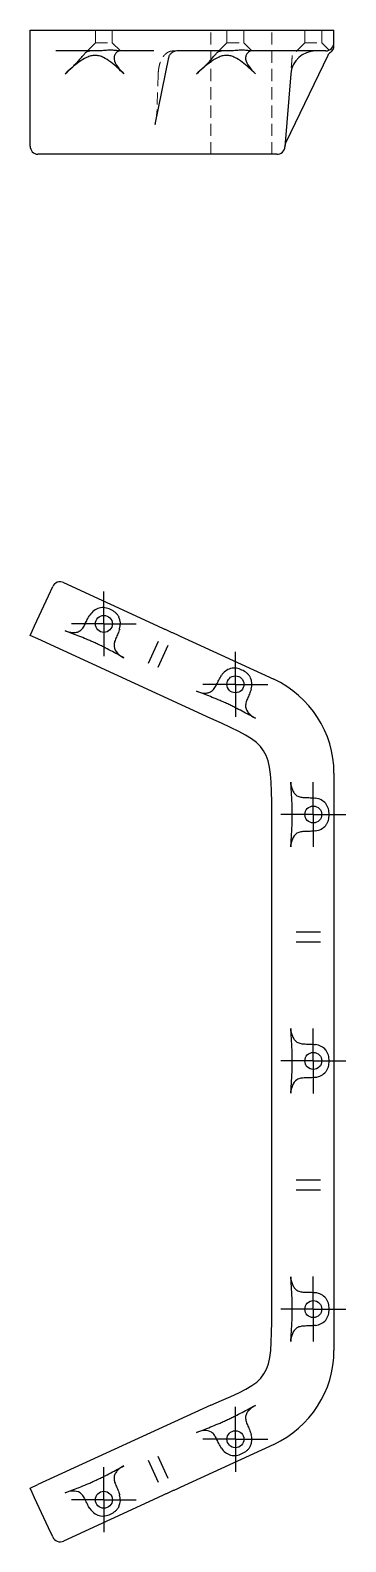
# Model space of a CAD drawing. Header units: millimetres. Extents: x 67 to 229, y 7 to 164.
# Drawn here: x 67.1 to 100, y 7 to 164.5 of the extents above.
import ezdxf

# ---------------------------------------------------------------- set-up
doc = ezdxf.new("R2010")
doc.units = ezdxf.units.MM
doc.linetypes.add('HIDDEN', pattern=[1.905, 1.27, -0.635])
doc.layers.add('10', color=7, linetype='Continuous')

# ---------------------------------------------------------------- blocks, each defined once
blk = doc.blocks.new('SW_CENTERMARKSYMBOL_0')
at = {"layer": '10', "color": 0}
for p, q in [((0, 2.5), (0, 3.38)), ((0, 0), (0, 2.5)), ((-2.5, 0), (-3.38, 0)), ((0, 0), (-2.5, 0)), ((0, 0), (0, -2.5)), ((0, 0), (2.5, 0)), ((2.5, 0), (3.38, 0)), ((0, -2.5), (0, -3.38))]:
    blk.add_line(p, q, dxfattribs=at)
blk = doc.blocks.new('SW_CENTERMARKSYMBOL_1')
at = {"layer": '10', "color": 0}
for p, q in [((0, 2.5), (0, 3.38)), ((0, 0), (0, 2.5)), ((-2.5, 0), (-3.38, 0)), ((0, 0), (-2.5, 0)), ((0, 0), (0, -2.5)), ((0, 0), (2.5, 0)), ((2.5, 0), (3.38, 0)), ((0, -2.5), (0, -3.38))]:
    blk.add_line(p, q, dxfattribs=at)
blk = doc.blocks.new('SW_CENTERMARKSYMBOL_2')
at = {"layer": '10', "color": 0}
for p, q in [((0, 2.5), (0, 3.38)), ((0, 0), (0, 2.5)), ((-2.5, 0), (-3.38, 0)), ((0, 0), (-2.5, 0)), ((0, 0), (0, -2.5)), ((0, 0), (2.5, 0)), ((2.5, 0), (3.38, 0)), ((0, -2.5), (0, -3.38))]:
    blk.add_line(p, q, dxfattribs=at)
blk = doc.blocks.new('SW_CENTERMARKSYMBOL_3')
at = {"layer": '10', "color": 0}
for p, q in [((0, 2.5), (0, 3.38)), ((0, 0), (0, 2.5)), ((-2.5, 0), (-3.38, 0)), ((0, 0), (-2.5, 0)), ((0, 0), (0, -2.5)), ((0, 0), (2.5, 0)), ((2.5, 0), (3.38, 0)), ((0, -2.5), (0, -3.38))]:
    blk.add_line(p, q, dxfattribs=at)
blk = doc.blocks.new('SW_CENTERMARKSYMBOL_4')
at = {"layer": '10', "color": 0}
for p, q in [((0, 2.5), (0, 3.38)), ((0, 0), (0, 2.5)), ((-2.5, 0), (-3.38, 0)), ((0, 0), (-2.5, 0)), ((0, 0), (0, -2.5)), ((0, 0), (2.5, 0)), ((2.5, 0), (3.38, 0)), ((0, -2.5), (0, -3.38))]:
    blk.add_line(p, q, dxfattribs=at)
blk = doc.blocks.new('SW_CENTERMARKSYMBOL_5')
at = {"layer": '10', "color": 0}
for p, q in [((0, 2.5), (0, 3.38)), ((0, 0), (0, 2.5)), ((-2.5, 0), (-3.38, 0)), ((0, 0), (-2.5, 0)), ((0, 0), (0, -2.5)), ((0, 0), (2.5, 0)), ((2.5, 0), (3.38, 0)), ((0, -2.5), (0, -3.38))]:
    blk.add_line(p, q, dxfattribs=at)
blk = doc.blocks.new('SW_CENTERMARKSYMBOL_6')
at = {"layer": '10', "color": 0}
for p, q in [((0, 2.5), (0, 3.38)), ((0, 0), (0, 2.5)), ((-2.5, 0), (-3.38, 0)), ((0, 0), (-2.5, 0)), ((0, 0), (0, -2.5)), ((0, 0), (2.5, 0)), ((2.5, 0), (3.38, 0)), ((0, -2.5), (0, -3.38))]:
    blk.add_line(p, q, dxfattribs=at)

msp = doc.modelspace()

# ---------------------------------------------------------------- linework, layer by layer
at = {"color": 7, "linetype": 'Continuous', "lineweight": 25}
for p, q in [((67.11, 152.4), (67.11, 164.46)), ((67.11, 164.46), (69.45, 164.46)), ((69.45, 164.46), (70.59, 164.46)), ((70.59, 164.46), (92.48, 164.46)), ((92.48, 164.46), (98.75, 164.46)), ((98.75, 163.17), (98.75, 164.46)), ((70.23, 162.31), (69.79, 162.31)), ((74.29, 162.31), (70.23, 162.31)), ((80, 162.31), (76.36, 162.31)), ((87.98, 162.31), (82.38, 162.31)), ((92.12, 162.31), (90.06, 162.31)), ((97.89, 162.31), (92.12, 162.31)), ((80.14, 154.64), (81.55, 161.61)), ((98.1, 161.82), (93.74, 152.76)), ((94.25, 159.93), (93.65, 152.33)), ((80.14, 154.64), (80.16, 154.75)), ((68.1, 151.54), (67.89, 151.54)), ((89.99, 151.54), (68.1, 151.54)), ((92.79, 151.54), (89.99, 151.54)), ((67.57, 102.41), (69.01, 105.54)), ((69.01, 105.54), (69.45, 106.5)), ((70.59, 106.92), (80.36, 102.43)), ((67.32, 101.86), (67.57, 102.41)), ((67.11, 101.41), (67.32, 101.86)), ((67.89, 101.05), (67.11, 101.41)), ((85.92, 92.76), (67.89, 101.05)), ((79.42, 98.53), (80.48, 100.83)), ((81.53, 101.89), (81.57, 101.87)), ((82.74, 101.33), (92.48, 96.85)), ((81.46, 100.38), (80.4, 98.08)), ((98.75, 87.07), (98.75, 71.32)), ((92.29, 31.18), (92.29, 82.82)), ((94.82, 70.55), (97.35, 70.55)), ((97.35, 69.48), (94.82, 69.48)), ((98.75, 70.04), (98.75, 69.99)), ((98.75, 68.7), (98.75, 45.48)), ((94.82, 44.7), (97.35, 44.7)), ((98.75, 44.19), (98.75, 44.14)), ((97.35, 43.63), (94.82, 43.63)), ((98.75, 42.85), (98.75, 26.93)), ((85.92, 21.24), (67.89, 12.95)), ((80.4, 15.92), (81.46, 13.62)), ((92.48, 17.15), (82.74, 12.67)), ((80.48, 13.17), (79.42, 15.47)), ((67.11, 12.59), (67.89, 12.95)), ((67.32, 12.14), (67.11, 12.59)), ((67.57, 11.59), (67.32, 12.14)), ((69.01, 8.46), (67.57, 11.59)), ((80.36, 11.57), (70.59, 7.08)), ((81.57, 12.13), (81.53, 12.11)), ((69.45, 7.5), (69.01, 8.46))]:
    msp.add_line(p, q, dxfattribs=at)
at = {"color": 7, "linetype": 'HIDDEN', "lineweight": 18}
for p, q in [((73.9, 164.46), (73.9, 163.15)), ((75.66, 163.15), (75.66, 164.46)), ((85.92, 151.54), (85.92, 164.46)), ((87.6, 164.46), (87.6, 163.15)), ((89.36, 163.15), (89.36, 164.46)), ((92.29, 151.54), (92.29, 164.46)), ((95.71, 164.46), (95.71, 163.15)), ((97.48, 163.15), (97.48, 164.46)), ((73.9, 163.15), (72.82, 162.07)), ((73.9, 163.15), (75.66, 163.15)), ((76.5, 162.31), (75.66, 163.15)), ((82.24, 162.31), (82.02, 162.31)), ((82.38, 162.31), (82.24, 162.31)), ((87.6, 163.15), (86.51, 162.07)), ((87.6, 163.15), (89.36, 163.15)), ((90.2, 162.31), (89.36, 163.15)), ((95.71, 163.15), (94.4, 161.83)), ((95.71, 163.15), (97.48, 163.15)), ((98.24, 162.39), (97.48, 163.15)), ((80.44, 159.89), (80.32, 156.22)), ((80.32, 156.22), (80.14, 154.63)), ((80.14, 154.63), (80.14, 154.64))]:
    msp.add_line(p, q, dxfattribs=at)
at = {"color": 7, "linetype": 'Continuous', "lineweight": 25}
for centre in [(74.78, 102.62), (88.48, 96.32), (96.6, 82.76), (96.6, 57.09), (96.6, 31.24), (88.48, 17.68), (74.78, 11.38)]:
    msp.add_circle(centre, 0.883, dxfattribs=at)
for centre, radius, start, end in [((96.83, 159.72), 2.58, 90, 175.4261), ((97.89, 163.17), 0.862, 270, 0), ((97.89, 162.86), 0.862, 304.9916, 0), ((98.88, 161.45), 0.862, 124.9916, 154.29), ((94.51, 152.38), 0.862, 154.29, 175.4261), ((67.93, 152.36), 0.825, 177.3866, 267.1231), ((92.79, 152.4), 0.862, 270, 355.4261), ((70.23, 106.14), 0.862, 65.2976, 155.2976), ((74.78, 102.62), 1.72, 106.7072, 147.551), ((74.78, 102.62), 1.72, 343.0442, 23.8879), ((88.48, 96.32), 1.72, 106.7072, 147.551), ((88.48, 96.32), 1.72, 343.0442, 23.8879), ((87.98, 87.07), 10.77, 0, 65.2976), ((96.6, 82.76), 1.72, 41.4096, 82.2534), ((96.6, 82.76), 1.72, 277.7466, 318.5904), ((96.6, 57.09), 1.72, 41.4096, 82.2534), ((96.6, 57.09), 1.72, 277.7466, 318.5904), ((96.6, 31.24), 1.72, 41.4096, 82.2534), ((96.6, 31.24), 1.72, 277.7466, 318.5904), ((87.98, 26.93), 10.77, 294.7024, 0), ((88.48, 17.68), 1.72, 336.1121, 16.9558), ((88.48, 17.68), 1.72, 212.449, 253.2928), ((74.78, 11.38), 1.72, 336.1121, 16.9558), ((74.78, 11.38), 1.72, 212.449, 253.2928), ((70.23, 7.86), 0.862, 204.7024, 294.7024)]:
    msp.add_arc(centre, radius, start, end, dxfattribs=at)
for points, knots in [([(70.74, 159.93), (71.01, 160.17), (71.27, 160.41), (71.67, 160.79), (71.8, 160.92), (72.06, 161.18), (72.18, 161.31), (72.4, 161.57), (72.5, 161.69), (72.68, 161.9), (72.75, 162), (72.9, 162.15), (72.97, 162.21), (73.14, 162.29), (73.23, 162.31), (73.33, 162.31)], [0, 0, 0, 0, 0.25, 0.25, 0.375, 0.375, 0.5, 0.5, 0.625, 0.625, 0.75, 0.75, 0.875, 0.875, 1, 1, 1, 1]), ([(76.36, 162.31), (76.32, 162.31), (76.26, 162.32), (76.13, 162.33), (76.06, 162.34), (75.83, 162.37), (75.65, 162.38), (75.29, 162.38), (75.09, 162.37), (74.79, 162.34), (74.69, 162.33), (74.49, 162.32), (74.38, 162.31), (74.29, 162.31)], [0, 0, 0, 0, 0.125, 0.125, 0.25, 0.25, 0.5, 0.5, 0.75, 0.75, 0.875, 0.875, 1, 1, 1, 1]), ([(76.43, 162.31), (76.38, 162.31), (76.31, 162.29), (76.18, 162.21), (76.1, 162.15), (75.97, 162), (75.91, 161.91), (75.84, 161.69), (75.83, 161.57), (75.88, 161.19), (76.02, 160.92), (76.39, 160.42), (76.61, 160.17), (76.86, 159.93)], [0, 0, 0, 0, 0.125, 0.125, 0.25, 0.25, 0.375, 0.375, 0.5, 0.5, 0.75, 0.75, 1, 1, 1, 1]), ([(81.55, 161.62), (81.56, 161.67), (81.59, 161.78), (81.67, 161.93), (81.78, 162.06), (81.89, 162.15), (82, 162.23), (82.15, 162.29), (82.2, 162.3), (82.24, 162.31)], [0, 0, 0, 0, 0.12081, 0.240878, 0.354983, 0.466072, 0.582376, 0.709778, 1, 1, 1, 1]), ([(84.44, 159.93), (84.7, 160.17), (84.97, 160.41), (85.37, 160.79), (85.5, 160.92), (85.76, 161.18), (85.88, 161.31), (86.1, 161.57), (86.2, 161.69), (86.37, 161.9), (86.45, 162), (86.6, 162.15), (86.67, 162.21), (86.84, 162.29), (86.93, 162.31), (87.03, 162.31)], [0, 0, 0, 0, 0.25, 0.25, 0.375, 0.375, 0.5, 0.5, 0.625, 0.625, 0.75, 0.75, 0.875, 0.875, 1, 1, 1, 1]), ([(90.06, 162.31), (90.01, 162.31), (89.96, 162.32), (89.83, 162.33), (89.76, 162.34), (89.53, 162.37), (89.35, 162.38), (88.98, 162.38), (88.79, 162.37), (88.49, 162.34), (88.39, 162.33), (88.19, 162.32), (88.08, 162.31), (87.98, 162.31)], [0, 0, 0, 0, 0.125, 0.125, 0.25, 0.25, 0.5, 0.5, 0.75, 0.75, 0.875, 0.875, 1, 1, 1, 1]), ([(90.13, 162.31), (90.07, 162.31), (90.01, 162.29), (89.87, 162.21), (89.8, 162.15), (89.67, 162), (89.61, 161.91), (89.54, 161.69), (89.53, 161.57), (89.58, 161.19), (89.72, 160.92), (90.09, 160.42), (90.31, 160.17), (90.56, 159.93)], [0, 0, 0, 0, 0.125, 0.125, 0.25, 0.25, 0.375, 0.375, 0.5, 0.5, 0.75, 0.75, 1, 1, 1, 1]), ([(76.86, 159.93), (76.64, 160.14), (76.42, 160.35), (75.96, 160.76), (75.73, 160.96), (75.25, 161.33), (75, 161.49), (74.6, 161.69), (74.45, 161.74), (74.16, 161.82), (74.02, 161.84), (73.72, 161.84), (73.56, 161.82), (73.27, 161.74), (73.13, 161.69), (72.7, 161.49), (72.44, 161.32), (71.94, 160.96), (71.69, 160.76), (71.21, 160.35), (70.98, 160.14), (70.74, 159.93)], [0, 0, 0, 0, 0.125, 0.125, 0.25, 0.25, 0.375, 0.375, 0.4375, 0.4375, 0.5, 0.5, 0.5625, 0.5625, 0.625, 0.625, 0.75, 0.75, 0.875, 0.875, 1, 1, 1, 1]), ([(90.56, 159.93), (90.34, 160.14), (90.12, 160.35), (89.66, 160.76), (89.43, 160.96), (88.95, 161.33), (88.7, 161.49), (88.29, 161.69), (88.15, 161.74), (87.86, 161.82), (87.72, 161.84), (87.42, 161.84), (87.26, 161.82), (86.97, 161.74), (86.83, 161.69), (86.4, 161.49), (86.14, 161.32), (85.64, 160.96), (85.39, 160.76), (84.91, 160.35), (84.68, 160.14), (84.44, 159.93)], [0, 0, 0, 0, 0.125, 0.125, 0.25, 0.25, 0.375, 0.375, 0.4375, 0.4375, 0.5, 0.5, 0.5625, 0.5625, 0.625, 0.625, 0.75, 0.75, 0.875, 0.875, 1, 1, 1, 1]), ([(76.36, 103.32), (76.32, 103.42), (76.26, 103.5), (76.13, 103.66), (76.06, 103.73), (75.83, 103.93), (75.65, 104.03), (75.29, 104.2), (75.09, 104.27), (74.79, 104.31), (74.69, 104.32), (74.49, 104.32), (74.38, 104.3), (74.29, 104.27)], [0, 0, 0, 0, 0.125, 0.125, 0.25, 0.25, 0.5, 0.5, 0.75, 0.75, 0.875, 0.875, 1, 1, 1, 1]), ([(70.74, 101.9), (71.01, 101.8), (71.27, 101.74), (71.67, 101.71), (71.8, 101.72), (72.06, 101.77), (72.18, 101.82), (72.4, 101.97), (72.5, 102.07), (72.68, 102.31), (72.75, 102.45), (72.9, 102.75), (72.97, 102.91), (73.14, 103.23), (73.23, 103.39), (73.33, 103.55)], [0, 0, 0, 0, 0.25, 0.25, 0.375, 0.375, 0.5, 0.5, 0.625, 0.625, 0.75, 0.75, 0.875, 0.875, 1, 1, 1, 1]), ([(76.86, 99.09), (76.64, 99.21), (76.42, 99.33), (75.96, 99.57), (75.73, 99.7), (75.25, 99.95), (75, 100.08), (74.6, 100.28), (74.45, 100.35), (74.16, 100.49), (74.02, 100.56), (73.72, 100.7), (73.56, 100.77), (73.27, 100.9), (73.13, 100.96), (72.7, 101.14), (72.44, 101.24), (71.94, 101.44), (71.69, 101.54), (71.21, 101.72), (70.98, 101.81), (70.74, 101.9)], [0, 0, 0, 0, 0.125, 0.125, 0.25, 0.25, 0.375, 0.375, 0.4375, 0.4375, 0.5, 0.5, 0.5625, 0.5625, 0.625, 0.625, 0.75, 0.75, 0.875, 0.875, 1, 1, 1, 1]), ([(76.43, 102.12), (76.38, 101.94), (76.31, 101.77), (76.18, 101.44), (76.1, 101.28), (75.97, 100.97), (75.91, 100.83), (75.84, 100.53), (75.83, 100.4), (75.88, 100), (76.02, 99.77), (76.39, 99.38), (76.61, 99.22), (76.86, 99.09)], [0, 0, 0, 0, 0.125, 0.125, 0.25, 0.25, 0.375, 0.375, 0.5, 0.5, 0.75, 0.75, 1, 1, 1, 1]), ([(90.06, 97.02), (90.01, 97.11), (89.96, 97.2), (89.83, 97.36), (89.76, 97.43), (89.53, 97.63), (89.35, 97.73), (88.98, 97.9), (88.79, 97.97), (88.49, 98.01), (88.39, 98.02), (88.19, 98.02), (88.08, 98), (87.98, 97.97)], [0, 0, 0, 0, 0.125, 0.125, 0.25, 0.25, 0.5, 0.5, 0.75, 0.75, 0.875, 0.875, 1, 1, 1, 1]), ([(84.44, 95.6), (84.7, 95.5), (84.97, 95.43), (85.37, 95.41), (85.5, 95.42), (85.76, 95.47), (85.88, 95.52), (86.1, 95.67), (86.2, 95.76), (86.37, 96.01), (86.45, 96.15), (86.6, 96.45), (86.67, 96.61), (86.84, 96.93), (86.93, 97.09), (87.03, 97.25)], [0, 0, 0, 0, 0.25, 0.25, 0.375, 0.375, 0.5, 0.5, 0.625, 0.625, 0.75, 0.75, 0.875, 0.875, 1, 1, 1, 1]), ([(90.56, 92.79), (90.34, 92.91), (90.12, 93.03), (89.66, 93.27), (89.43, 93.4), (88.95, 93.65), (88.7, 93.78), (88.29, 93.98), (88.15, 94.05), (87.86, 94.19), (87.72, 94.26), (87.42, 94.4), (87.26, 94.47), (86.97, 94.6), (86.83, 94.66), (86.4, 94.83), (86.14, 94.94), (85.64, 95.14), (85.39, 95.24), (84.91, 95.42), (84.68, 95.51), (84.44, 95.6)], [0, 0, 0, 0, 0.125, 0.125, 0.25, 0.25, 0.375, 0.375, 0.4375, 0.4375, 0.5, 0.5, 0.5625, 0.5625, 0.625, 0.625, 0.75, 0.75, 0.875, 0.875, 1, 1, 1, 1]), ([(90.13, 95.82), (90.07, 95.64), (90.01, 95.47), (89.87, 95.14), (89.8, 94.98), (89.67, 94.67), (89.61, 94.52), (89.54, 94.23), (89.53, 94.1), (89.58, 93.7), (89.72, 93.47), (90.09, 93.08), (90.31, 92.92), (90.56, 92.79)], [0, 0, 0, 0, 0.125, 0.125, 0.25, 0.25, 0.375, 0.375, 0.5, 0.5, 0.75, 0.75, 1, 1, 1, 1]), ([(94.25, 79.39), (94.27, 79.64), (94.29, 79.89), (94.32, 80.41), (94.34, 80.67), (94.37, 81.22), (94.38, 81.5), (94.39, 81.95), (94.4, 82.11), (94.4, 82.43), (94.41, 82.59), (94.41, 82.92), (94.4, 83.09), (94.4, 83.41), (94.39, 83.57), (94.38, 84.02), (94.37, 84.3), (94.34, 84.85), (94.32, 85.11), (94.29, 85.62), (94.27, 85.88), (94.25, 86.13)], [0, 0, 0, 0, 0.125, 0.125, 0.25, 0.25, 0.375, 0.375, 0.4375, 0.4375, 0.5, 0.5, 0.5625, 0.5625, 0.625, 0.625, 0.75, 0.75, 0.875, 0.875, 1, 1, 1, 1]), ([(94.25, 86.13), (94.27, 85.85), (94.32, 85.58), (94.47, 85.21), (94.53, 85.09), (94.69, 84.88), (94.78, 84.79), (95.01, 84.65), (95.14, 84.6), (95.43, 84.54), (95.59, 84.53), (95.93, 84.52), (96.1, 84.52), (96.46, 84.51), (96.65, 84.49), (96.83, 84.47)], [0, 0, 0, 0, 0.25, 0.25, 0.375, 0.375, 0.5, 0.5, 0.625, 0.625, 0.75, 0.75, 0.875, 0.875, 1, 1, 1, 1]), ([(97.89, 81.62), (97.96, 81.7), (98.01, 81.78), (98.1, 81.96), (98.14, 82.06), (98.22, 82.35), (98.24, 82.56), (98.24, 82.96), (98.22, 83.16), (98.14, 83.46), (98.1, 83.55), (98.01, 83.73), (97.96, 83.82), (97.89, 83.9)], [0, 0, 0, 0, 0.125, 0.125, 0.25, 0.25, 0.5, 0.5, 0.75, 0.75, 0.875, 0.875, 1, 1, 1, 1]), ([(96.83, 81.05), (96.65, 81.03), (96.46, 81.01), (96.11, 81), (95.93, 81), (95.6, 80.99), (95.44, 80.98), (95.14, 80.92), (95.01, 80.88), (94.67, 80.66), (94.52, 80.44), (94.33, 79.95), (94.27, 79.67), (94.25, 79.39)], [0, 0, 0, 0, 0.125, 0.125, 0.25, 0.25, 0.375, 0.375, 0.5, 0.5, 0.75, 0.75, 1, 1, 1, 1]), ([(94.25, 53.72), (94.27, 53.97), (94.29, 54.22), (94.32, 54.74), (94.34, 55), (94.37, 55.55), (94.38, 55.83), (94.39, 56.28), (94.4, 56.44), (94.4, 56.76), (94.41, 56.92), (94.41, 57.25), (94.4, 57.42), (94.4, 57.74), (94.39, 57.9), (94.38, 58.35), (94.37, 58.63), (94.34, 59.18), (94.32, 59.44), (94.29, 59.95), (94.27, 60.21), (94.25, 60.46)], [0, 0, 0, 0, 0.125, 0.125, 0.25, 0.25, 0.375, 0.375, 0.4375, 0.4375, 0.5, 0.5, 0.5625, 0.5625, 0.625, 0.625, 0.75, 0.75, 0.875, 0.875, 1, 1, 1, 1]), ([(94.25, 60.46), (94.27, 60.18), (94.32, 59.91), (94.47, 59.54), (94.53, 59.42), (94.69, 59.21), (94.78, 59.12), (95.01, 58.98), (95.14, 58.93), (95.43, 58.87), (95.59, 58.86), (95.93, 58.85), (96.1, 58.85), (96.46, 58.84), (96.65, 58.82), (96.83, 58.8)], [0, 0, 0, 0, 0.25, 0.25, 0.375, 0.375, 0.5, 0.5, 0.625, 0.625, 0.75, 0.75, 0.875, 0.875, 1, 1, 1, 1]), ([(97.89, 55.95), (97.96, 56.03), (98.01, 56.11), (98.1, 56.29), (98.14, 56.39), (98.22, 56.68), (98.24, 56.89), (98.24, 57.29), (98.22, 57.49), (98.14, 57.79), (98.1, 57.88), (98.01, 58.06), (97.96, 58.15), (97.89, 58.23)], [0, 0, 0, 0, 0.125, 0.125, 0.25, 0.25, 0.5, 0.5, 0.75, 0.75, 0.875, 0.875, 1, 1, 1, 1]), ([(96.83, 55.38), (96.65, 55.36), (96.46, 55.34), (96.11, 55.33), (95.93, 55.33), (95.6, 55.32), (95.44, 55.31), (95.14, 55.25), (95.01, 55.21), (94.67, 54.99), (94.52, 54.77), (94.33, 54.28), (94.27, 54), (94.25, 53.72)], [0, 0, 0, 0, 0.125, 0.125, 0.25, 0.25, 0.375, 0.375, 0.5, 0.5, 0.75, 0.75, 1, 1, 1, 1]), ([(94.25, 27.87), (94.27, 28.12), (94.29, 28.38), (94.32, 28.89), (94.34, 29.15), (94.37, 29.7), (94.38, 29.98), (94.39, 30.43), (94.4, 30.59), (94.4, 30.91), (94.41, 31.07), (94.41, 31.4), (94.4, 31.57), (94.4, 31.89), (94.39, 32.05), (94.38, 32.51), (94.37, 32.79), (94.34, 33.33), (94.32, 33.59), (94.29, 34.11), (94.27, 34.36), (94.25, 34.61)], [0, 0, 0, 0, 0.125, 0.125, 0.25, 0.25, 0.375, 0.375, 0.4375, 0.4375, 0.5, 0.5, 0.5625, 0.5625, 0.625, 0.625, 0.75, 0.75, 0.875, 0.875, 1, 1, 1, 1]), ([(94.25, 34.61), (94.27, 34.33), (94.32, 34.06), (94.47, 33.69), (94.53, 33.57), (94.69, 33.36), (94.78, 33.27), (95.01, 33.13), (95.14, 33.08), (95.43, 33.02), (95.59, 33.01), (95.93, 33), (96.1, 33), (96.46, 32.99), (96.65, 32.97), (96.83, 32.95)], [0, 0, 0, 0, 0.25, 0.25, 0.375, 0.375, 0.5, 0.5, 0.625, 0.625, 0.75, 0.75, 0.875, 0.875, 1, 1, 1, 1]), ([(97.89, 30.1), (97.96, 30.18), (98.01, 30.26), (98.1, 30.45), (98.14, 30.54), (98.22, 30.83), (98.24, 31.04), (98.24, 31.44), (98.22, 31.65), (98.14, 31.94), (98.1, 32.03), (98.01, 32.22), (97.96, 32.3), (97.89, 32.38)], [0, 0, 0, 0, 0.125, 0.125, 0.25, 0.25, 0.5, 0.5, 0.75, 0.75, 0.875, 0.875, 1, 1, 1, 1]), ([(96.83, 29.53), (96.65, 29.51), (96.46, 29.49), (96.11, 29.48), (95.93, 29.48), (95.6, 29.47), (95.44, 29.46), (95.14, 29.4), (95.01, 29.36), (94.67, 29.14), (94.52, 28.92), (94.33, 28.43), (94.27, 28.15), (94.25, 27.87)], [0, 0, 0, 0, 0.125, 0.125, 0.25, 0.25, 0.375, 0.375, 0.5, 0.5, 0.75, 0.75, 1, 1, 1, 1]), ([(84.44, 18.4), (84.68, 18.49), (84.91, 18.58), (85.39, 18.76), (85.64, 18.86), (86.15, 19.06), (86.41, 19.17), (86.82, 19.34), (86.97, 19.4), (87.26, 19.53), (87.41, 19.6), (87.71, 19.74), (87.86, 19.81), (88.15, 19.95), (88.29, 20.02), (88.7, 20.22), (88.95, 20.35), (89.43, 20.61), (89.66, 20.73), (90.12, 20.97), (90.34, 21.09), (90.56, 21.21)], [0, 0, 0, 0, 0.125, 0.125, 0.25, 0.25, 0.375, 0.375, 0.4375, 0.4375, 0.5, 0.5, 0.5625, 0.5625, 0.625, 0.625, 0.75, 0.75, 0.875, 0.875, 1, 1, 1, 1]), ([(90.56, 21.21), (90.31, 21.08), (90.09, 20.92), (89.82, 20.63), (89.73, 20.53), (89.61, 20.3), (89.56, 20.18), (89.53, 19.91), (89.54, 19.77), (89.61, 19.48), (89.67, 19.33), (89.8, 19.02), (89.87, 18.86), (90.01, 18.53), (90.07, 18.36), (90.13, 18.18)], [0, 0, 0, 0, 0.25, 0.25, 0.375, 0.375, 0.5, 0.5, 0.625, 0.625, 0.75, 0.75, 0.875, 0.875, 1, 1, 1, 1]), ([(87.03, 16.75), (86.93, 16.91), (86.84, 17.07), (86.67, 17.39), (86.6, 17.55), (86.45, 17.85), (86.38, 17.99), (86.2, 18.23), (86.11, 18.33), (85.77, 18.55), (85.5, 18.59), (84.97, 18.57), (84.7, 18.5), (84.44, 18.4)], [0, 0, 0, 0, 0.125, 0.125, 0.25, 0.25, 0.375, 0.375, 0.5, 0.5, 0.75, 0.75, 1, 1, 1, 1]), ([(87.98, 16.03), (88.08, 16), (88.18, 15.98), (88.39, 15.98), (88.49, 15.99), (88.79, 16.03), (88.98, 16.1), (89.35, 16.27), (89.53, 16.37), (89.76, 16.57), (89.83, 16.64), (89.96, 16.8), (90.01, 16.89), (90.06, 16.98)], [0, 0, 0, 0, 0.125, 0.125, 0.25, 0.25, 0.5, 0.5, 0.75, 0.75, 0.875, 0.875, 1, 1, 1, 1]), ([(70.74, 12.1), (70.98, 12.19), (71.21, 12.28), (71.69, 12.46), (71.94, 12.56), (72.45, 12.76), (72.71, 12.87), (73.13, 13.04), (73.27, 13.1), (73.57, 13.23), (73.71, 13.3), (74.01, 13.44), (74.17, 13.51), (74.45, 13.65), (74.59, 13.72), (75, 13.92), (75.25, 14.05), (75.73, 14.3), (75.96, 14.43), (76.42, 14.67), (76.64, 14.79), (76.86, 14.91)], [0, 0, 0, 0, 0.125, 0.125, 0.25, 0.25, 0.375, 0.375, 0.4375, 0.4375, 0.5, 0.5, 0.5625, 0.5625, 0.625, 0.625, 0.75, 0.75, 0.875, 0.875, 1, 1, 1, 1]), ([(76.86, 14.91), (76.61, 14.78), (76.39, 14.62), (76.12, 14.33), (76.04, 14.23), (75.91, 14), (75.87, 13.88), (75.83, 13.61), (75.84, 13.47), (75.91, 13.18), (75.97, 13.03), (76.1, 12.72), (76.17, 12.56), (76.31, 12.23), (76.38, 12.06), (76.43, 11.88)], [0, 0, 0, 0, 0.25, 0.25, 0.375, 0.375, 0.5, 0.5, 0.625, 0.625, 0.75, 0.75, 0.875, 0.875, 1, 1, 1, 1]), ([(73.33, 10.45), (73.23, 10.61), (73.14, 10.77), (72.98, 11.09), (72.9, 11.25), (72.75, 11.55), (72.68, 11.69), (72.5, 11.93), (72.41, 12.03), (72.07, 12.25), (71.81, 12.29), (71.28, 12.27), (71.01, 12.2), (70.74, 12.1)], [0, 0, 0, 0, 0.125, 0.125, 0.25, 0.25, 0.375, 0.375, 0.5, 0.5, 0.75, 0.75, 1, 1, 1, 1]), ([(74.29, 9.73), (74.39, 9.7), (74.49, 9.68), (74.69, 9.68), (74.79, 9.69), (75.09, 9.73), (75.28, 9.79), (75.65, 9.96), (75.83, 10.07), (76.06, 10.27), (76.13, 10.34), (76.26, 10.5), (76.32, 10.58), (76.36, 10.68)], [0, 0, 0, 0, 0.125, 0.125, 0.25, 0.25, 0.5, 0.5, 0.75, 0.75, 0.875, 0.875, 1, 1, 1, 1])]:
    msp.add_open_spline(points, degree=3, knots=knots, dxfattribs=at)
at = {"color": 7, "linetype": 'HIDDEN', "lineweight": 18}
for points, knots in [([(82.02, 162.31), (81.92, 162.3), (81.72, 162.29), (81.45, 162.17), (81.22, 162.01), (81.02, 161.8), (80.84, 161.54), (80.68, 161.21), (80.56, 160.83), (80.48, 160.42), (80.45, 160.1), (80.44, 159.93), (80.44, 159.89)], [0, 0, 0, 0, 0.0974461, 0.1891673, 0.2807053, 0.3768426, 0.4826339, 0.601499, 0.7290214, 0.8543174, 0.9693042, 1, 1, 1, 1]), ([(94.41, 161.83), (94.41, 161.83), (94.41, 161.84), (94.4, 161.78), (94.39, 161.58), (94.35, 161.13), (94.3, 160.53), (94.27, 160.11), (94.25, 159.93)], [0, 0, 0, 0, 0.031778, 0.134499, 0.240405, 0.510766, 0.787808, 1, 1, 1, 1])]:
    msp.add_open_spline(points, degree=3, knots=knots, dxfattribs=at)
at = {"color": 7, "linetype": 'Continuous', "lineweight": 25}
for points in [[(80.36, 102.43), (80.46, 102.38), (80.66, 102.29), (80.96, 102.15), (81.24, 102.02), (81.43, 101.94), (81.53, 101.89)], [(81.57, 101.87), (81.68, 101.82), (81.86, 101.74), (82.15, 101.61), (82.44, 101.47), (82.64, 101.38), (82.74, 101.33)], [(92.29, 82.82), (92.19, 89.93), (92.19, 89.93), (85.92, 92.76)], [(98.75, 71.32), (98.75, 71.21), (98.75, 70.99), (98.75, 70.67), (98.75, 70.36), (98.75, 70.15), (98.75, 70.04)], [(98.75, 69.99), (98.75, 69.88), (98.75, 69.67), (98.75, 69.36), (98.75, 69.04), (98.75, 68.82), (98.75, 68.7)], [(98.75, 45.48), (98.75, 45.36), (98.75, 45.14), (98.75, 44.82), (98.75, 44.51), (98.75, 44.3), (98.75, 44.19)], [(98.75, 44.14), (98.75, 44.03), (98.75, 43.82), (98.75, 43.51), (98.75, 43.19), (98.75, 42.97), (98.75, 42.85)], [(85.92, 21.24), (92.24, 23.91), (92.24, 23.91), (92.29, 31.18)], [(82.74, 12.67), (82.64, 12.62), (82.44, 12.53), (82.15, 12.39), (81.86, 12.26), (81.68, 12.18), (81.57, 12.13)], [(81.53, 12.11), (81.43, 12.06), (81.24, 11.98), (80.96, 11.85), (80.66, 11.71), (80.46, 11.62), (80.36, 11.57)]]:
    msp.add_open_spline(points, degree=3, dxfattribs=at)

# ---------------------------------------------------------------- block references
at = {"layer": '10'}
for name, p in [('SW_CENTERMARKSYMBOL_6', (74.78, 102.62)), ('SW_CENTERMARKSYMBOL_5', (88.48, 96.32)), ('SW_CENTERMARKSYMBOL_4', (96.6, 82.76)), ('SW_CENTERMARKSYMBOL_3', (96.6, 57.09)), ('SW_CENTERMARKSYMBOL_2', (96.6, 31.24)), ('SW_CENTERMARKSYMBOL_1', (88.48, 17.68)), ('SW_CENTERMARKSYMBOL_0', (74.78, 11.38))]:
    msp.add_blockref(name, p, dxfattribs=at)

doc.saveas('drawing.dxf')
